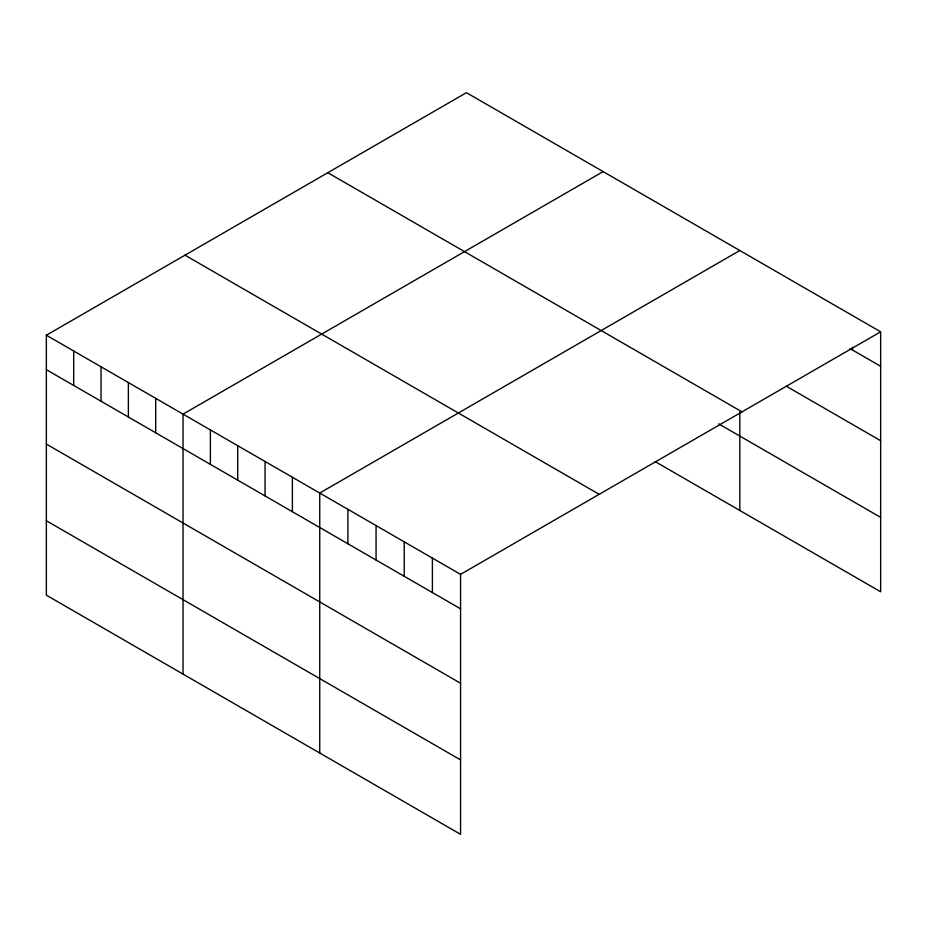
<?xml version="1.0" encoding="UTF-8"?>
<svg xmlns="http://www.w3.org/2000/svg" width="927" height="927" viewBox="0 0 927 927"><rect width="100%" height="100%" fill="white"/><g stroke="black" fill="none" stroke-linecap="round" stroke-linejoin="round"><path stroke-width="1.39" d="M880.65 331.82L460.557 574.358L460.557 834.323L46.35 595.18L46.35 335.215L466.443 92.677L880.65 331.82L880.65 591.785L655.319 461.692M603.129 171.599L183.036 414.137L183.036 674.091M739.816 250.51L319.734 493.048L319.734 753.014M850.036 348.598L880.65 366.269M786.351 386.246L880.65 440.696M327.81 172.712L742.017 411.855M718.692 423.859L880.65 517.37M184.983 255.18L599.19 494.323M46.35 335.215L460.557 574.358M46.35 369.664L460.557 608.807M46.35 444.079L460.557 683.234M46.35 520.754L460.557 759.897M852.481 347.138L852.481 350.012M739.816 411.924L739.816 510.476M432.399 558.1L432.399 592.55M404.23 541.832L404.23 576.281M376.061 525.574L376.061 560.024M347.892 509.305L347.892 543.767M292.387 477.266L292.387 511.716M265.052 461.484L265.052 495.933M237.718 445.702L237.718 480.151M210.383 429.919L210.383 464.369M155.701 398.343L155.701 432.805M128.366 382.561L128.366 417.011M101.031 366.779L101.031 401.229M73.685 350.997L73.685 385.447"/></g></svg>
